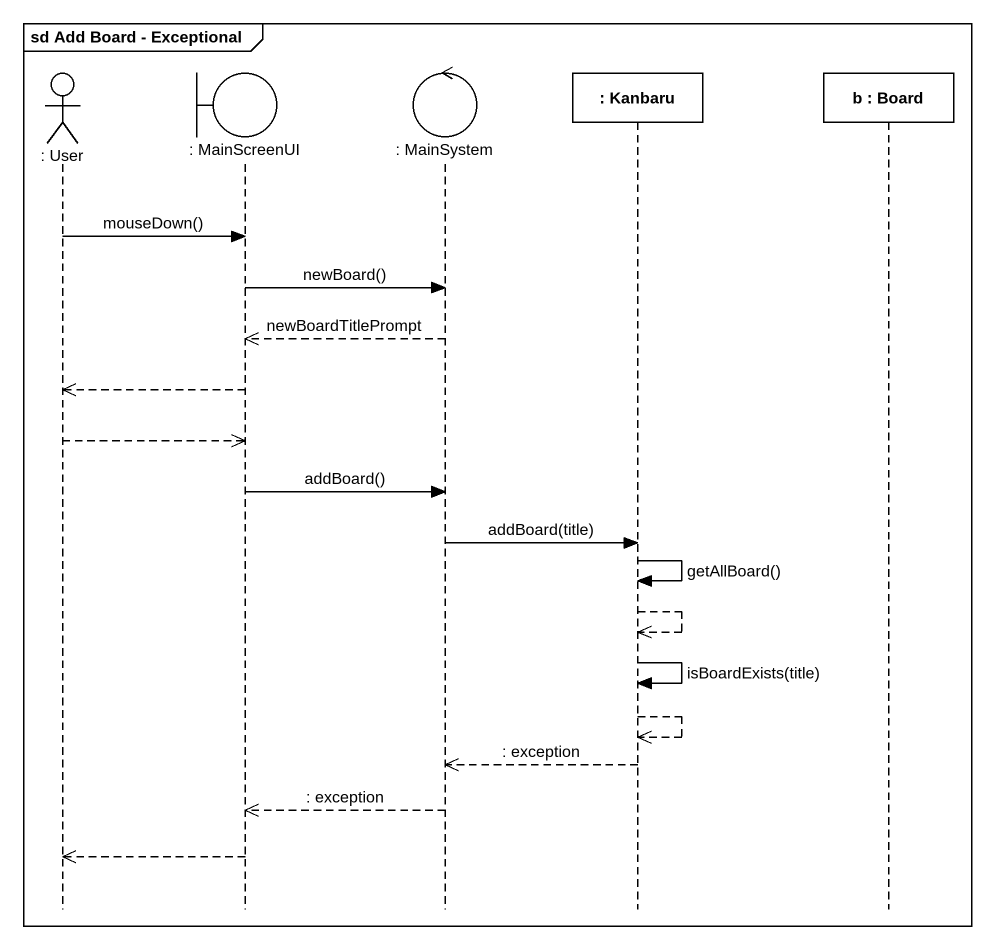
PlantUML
@startuml
mainframe sd Add Board - Exceptional
hide footbox
actor ": User" as User
boundary ": MainScreenUI" as MainScreenUI
control ": MainSystem" as MainSystem
participant ": Kanbaru" as Kanbaru
participant "b : Board" as b_Board

User -> MainScreenUI : mouseDown()
MainScreenUI -> MainSystem : newBoard()
MainSystem -->> MainScreenUI : newBoardTitlePrompt
MainScreenUI -->> User
User -->> MainScreenUI
MainScreenUI -> MainSystem : addBoard()
MainSystem -> Kanbaru : addBoard(title)
Kanbaru -> Kanbaru : getAllBoard()
Kanbaru -->> Kanbaru
Kanbaru -> Kanbaru : isBoardExists(title)
Kanbaru -->> Kanbaru
Kanbaru -->> MainSystem : : exception
MainSystem -->> MainScreenUI : : exception
MainScreenUI -->> User
@enduml
